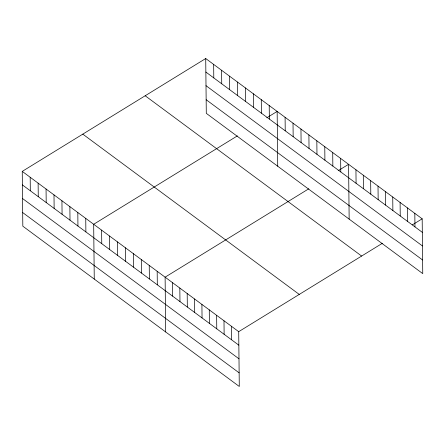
<?xml version="1.0" encoding="UTF-8"?>
<svg xmlns="http://www.w3.org/2000/svg" width="445" height="445" viewBox="0 0 445 445"><rect width="100%" height="100%" fill="white"/><g stroke="black" fill="none" stroke-linecap="round" stroke-linejoin="round"><path stroke-width="0.67" d="M22.25 171.386L238.709 331.664L239.282 386.471L22.823 226.188L22.25 171.386L205.718 58.529L422.177 218.812L422.75 273.614L206.291 113.336L205.718 58.529M237.363 135.892L93.678 224.274L94.257 279.082M266.772 117.803L277.152 111.422L277.724 166.23M308.797 188.786L165.112 277.168L165.685 331.976M338.2 170.696L348.58 164.316L349.153 219.118M238.709 331.664L382.389 243.282M412.376 224.842L422.177 218.812M205.863 72.051L422.316 232.335M206.002 85.674L422.461 245.957M206.152 99.713L422.605 259.991M145.176 95.77L361.629 256.053M82.792 134.14L299.251 294.423M22.389 184.909L238.848 345.186M22.534 198.531L238.993 358.815M22.684 212.565L239.137 372.849M414.818 213.361L414.957 226.883M407.459 207.91L407.598 221.432M400.099 202.458L400.239 215.986M392.74 197.013L392.879 210.535M385.381 191.561L385.52 205.084M378.016 186.11L378.161 199.633M370.657 180.664L370.802 194.187M363.298 175.213L363.443 188.736M355.939 169.762L356.083 183.284M340.642 158.437L340.787 171.959M332.71 152.557L332.849 166.085M324.772 146.683L324.911 160.206M316.834 140.804L316.974 154.326M308.897 134.93L309.036 148.452M300.959 129.05L301.104 142.572M293.021 123.176L293.166 136.698M285.089 117.296L285.228 130.819M269.214 105.543L269.353 119.065M261.276 99.669L261.415 113.191M253.339 93.789L253.483 107.312M245.401 87.915L245.545 101.438M237.469 82.036L237.608 95.558M229.531 76.156L229.67 89.679M231.35 326.218L231.489 339.741M221.593 70.282L221.732 83.805M223.991 320.767L224.13 334.29M216.626 315.316L216.771 328.838M213.656 64.403L213.795 77.925M209.267 309.865L209.411 323.393M201.908 304.419L202.052 317.941M194.548 298.968L194.693 312.49M187.189 293.516L187.334 307.039M179.83 288.071L179.975 301.593M172.471 282.62L172.615 296.142M157.174 271.294L157.319 284.817M149.236 265.415L149.381 278.937M141.299 259.541L141.443 273.063M133.367 253.661L133.506 267.184M125.429 247.787L125.568 261.31M117.491 241.908L117.63 255.43M109.553 236.028L109.698 249.556M101.616 230.154L101.76 243.676M85.746 218.4L85.885 231.923M77.808 212.521L77.947 226.043M69.871 206.647L70.01 220.169M61.933 200.767L62.078 214.29M53.995 194.893L54.14 208.416M46.057 189.014L46.202 202.536M38.125 183.14L38.264 196.662M30.188 177.26L30.327 190.783"/></g></svg>
